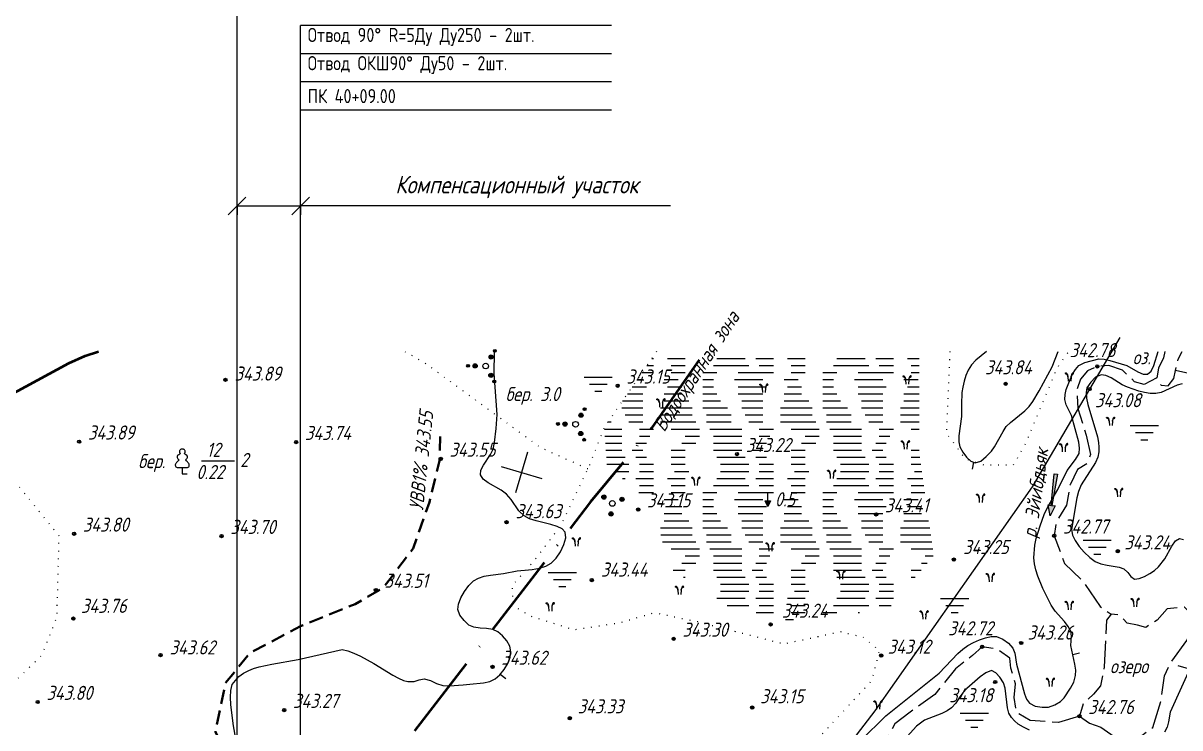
# Model space of a CAD drawing. Extents: x 27 to 1288, y -35 to 667.
# Drawn here: x 193 to 356.9, y 396.5 to 496.4 of the extents above; entities that cross this region are included whole.
import ezdxf
from ezdxf.enums import TextEntityAlignment as Align

# ---------------------------------------------------------------- set-up
doc = ezdxf.new("R2010")
doc.units = 0
doc.header["$PDMODE"] = 34
for name, pattern in [('ACAD_ISO10W100', [18, 12, -3, 0, -3]), ('IZ_HIDDEN', [3, 2, -1]), ('ИИDash_40_10', [5, 4, -1]), ('ИИDot', [1, 0, -1])]:
    doc.linetypes.add(name, pattern=pattern)
for name, color, linetype, lineweight in [('ИИ_БОЛОТО_025', 3, 'Continuous', 25), ('ИИ_ГЕОСЕТКА_025', 3, 'Continuous', 25), ('ИИ_ГИДРОГРАФИЯ_025', 3, 'Continuous', 25), ('ИИ_ГИДРОЛОГИЯ_025', 150, 'Continuous', 25), ('ИИ_ГРАНИЦА_025', 7, 'Continuous', 25), ('ИИ_КОНТУР_025', 7, 'ИИDot', 25), ('ИИ_ОТМЕТКА_025', 7, 'Continuous', 25), ('ИИ_РАЗМЕР_025', 7, 'Continuous', 25), ('ИИ_РЕЛЬЕФ_025', 34, 'Continuous', 25), ('ИИ_РЕЛЬЕФ_050', 34, 'Continuous', 50), ('ИИ_ТЕКСТ_025', 7, 'Continuous', 25), ('ИИ_УГОДЬЯ_025', 7, 'Continuous', 25)]:
    doc.layers.add(name, color=color, linetype=linetype, lineweight=lineweight)
doc.layers.add('ТХ-Л', color=140, linetype='Continuous')
doc.styles.add('VNIPISIMPLEXCUR', font='simplex.shx', dxfattribs={"width": 0.8, "oblique": 15})
doc.dimstyles.new('ИИ-1000-м-dm$0', dxfattribs={"dimtxt": 2.5, "dimasz": 2.5, "dimexe": 1.25, "dimexo": 0, "dimgap": 1, "dimtad": 1, "dimtoh": 1, "dimzin": 1, "dimdsep": 46, "dimtxsty": 'VNIPISIMPLEXCUR', "dimblk": 'OBLIQUE', "dimcen": 2.5, "dimaunit": 1, "dimazin": 0, "dimtfac": 1, "dimtmove": 1, "dimatfit": 2, "dimfxl": 1, "dimarcsym": 0})
doc.dimstyles.new('ИИ-1000-м-dm$2', dxfattribs={"dimtxt": 2.5, "dimasz": 2.5, "dimexe": 1.25, "dimexo": 0, "dimgap": 1, "dimtad": 2, "dimtoh": 1, "dimzin": 1, "dimdsep": 46, "dimtxsty": 'VNIPISIMPLEXCUR', "dimcen": 2.5, "dimaunit": 1, "dimazin": 0, "dimtfac": 1, "dimtmove": 1, "dimatfit": 2, "dimfxl": 1, "dimarcsym": 0})

# ---------------------------------------------------------------- blocks, each defined once
blk = doc.blocks.new('ИИ053951')
at = {"linetype": 'Continuous', "lineweight": 25}
h = blk.add_hatch(color=0, dxfattribs=at)
edge = h.paths.add_edge_path()
edge.add_arc((-1.4, 0.53), 0.3, 0, 360)
h = blk.add_hatch(color=0, dxfattribs=at)
edge = h.paths.add_edge_path()
edge.add_arc((1.16, 0.95), 0.3, 0, 360)
h = blk.add_hatch(color=0, dxfattribs=at)
edge = h.paths.add_edge_path()
edge.add_arc((0.24, -1.48), 0.3, 0, 360)
at = {"color": 0, "linetype": 'Continuous', "lineweight": 25}
for centre, radius in [((-1.4, 0.53), 0.3), ((0, 0), 0.4), ((1.16, 0.95), 0.3), ((0.24, -1.48), 0.3)]:
    blk.add_circle(centre, radius, dxfattribs=at)
blk = doc.blocks.new('ИИ053952')
at = {"linetype": 'Continuous', "lineweight": 25}
h = blk.add_hatch(color=0, dxfattribs=at)
edge = h.paths.add_edge_path()
edge.add_arc((-1.31, 2.13), 0.2, 0, 360)
h = blk.add_hatch(color=0, dxfattribs=at)
edge = h.paths.add_edge_path()
edge.add_arc((-0.79, 1.28), 0.3, 0, 360)
h = blk.add_hatch(color=0, dxfattribs=at)
edge = h.paths.add_edge_path()
edge.add_arc((1.5, 0.04), 0.3, 0, 360)
h = blk.add_hatch(color=0, dxfattribs=at)
edge = h.paths.add_edge_path()
edge.add_arc((2.5, 0.07), 0.2, 0, 360)
h = blk.add_hatch(color=0, dxfattribs=at)
edge = h.paths.add_edge_path()
edge.add_arc((-0.71, -1.32), 0.3, 0, 360)
h = blk.add_hatch(color=0, dxfattribs=at)
edge = h.paths.add_edge_path()
edge.add_arc((-1.19, -2.2), 0.2, 0, 360)
at = {"color": 0, "linetype": 'Continuous', "lineweight": 25}
for centre, radius in [((-1.31, 2.13), 0.2), ((-0.79, 1.28), 0.3), ((0, 0), 0.4), ((1.5, 0.04), 0.3), ((2.5, 0.07), 0.2), ((-0.71, -1.32), 0.3), ((-1.19, -2.2), 0.2)]:
    blk.add_circle(centre, radius, dxfattribs=at)
blk = doc.blocks.new('ИИ05403')
at = {"linetype": 'Continuous', "lineweight": 25}
for points in [[(-0.37, 1.1), (-0.43, 1.16), (-0.48, 1.18), (-0.52, 1.19), (-0.56, 1.17), (-0.58, 1.14), (-0.59, 1.09), (-0.57, 1.06), (-0.53, 1.04), (-0.48, 1.02), (-0.42, 1), (-0.36, 0.95), (-0.32, 0.9), (-0.28, 0.81), (-0.25, 0.71), (-0.23, 0.63), (-0.24, 0.69), (-0.25, 0.79), (-0.28, 0.88), (-0.3, 0.97), (-0.33, 1.04)], [(0.42, 1), (0.48, 1.02), (0.53, 1.04), (0.57, 1.06), (0.59, 1.09), (0.58, 1.14), (0.56, 1.17), (0.52, 1.19), (0.48, 1.18), (0.43, 1.16), (0.37, 1.1), (0.33, 1.04), (0.3, 0.97), (0.28, 0.88), (0.25, 0.79), (0.24, 0.69), (0.23, 0.63), (0.25, 0.71), (0.28, 0.81), (0.32, 0.9), (0.36, 0.95)]]:
    blk.add_hatch(color=0, dxfattribs=at).paths.add_polyline_path(points)
at = {"color": 0, "linetype": 'Continuous', "lineweight": 25}
for points in [[(-0.23, 0.63), (-0.25, 0.71), (-0.28, 0.81), (-0.32, 0.9), (-0.36, 0.95), (-0.42, 1), (-0.48, 1.02), (-0.53, 1.04), (-0.57, 1.06), (-0.59, 1.09), (-0.58, 1.14), (-0.56, 1.17), (-0.52, 1.19), (-0.48, 1.18), (-0.43, 1.16), (-0.37, 1.1), (-0.33, 1.04), (-0.3, 0.97), (-0.28, 0.88), (-0.25, 0.79), (-0.24, 0.69), (-0.23, 0.63), (-0.2, 0)], [(0.23, 0.63), (0.25, 0.71), (0.28, 0.81), (0.32, 0.9), (0.36, 0.95), (0.42, 1), (0.48, 1.02), (0.53, 1.04), (0.57, 1.06), (0.59, 1.09), (0.58, 1.14), (0.56, 1.17), (0.52, 1.19), (0.48, 1.18), (0.43, 1.16), (0.37, 1.1), (0.33, 1.04), (0.3, 0.97), (0.28, 0.88), (0.25, 0.79), (0.24, 0.69), (0.23, 0.63), (0.2, 0)]]:
    blk.add_lwpolyline(points, dxfattribs=at)
blk = doc.blocks.new('ИИ0523811')
at = {"linetype": 'Continuous', "lineweight": 25}
blk.add_hatch(color=0, dxfattribs=at).paths.add_polyline_path([(6, -0.25), (1.5, -0.0625), (1.5, -0.5), (0, 0), (1.5, 0.5), (1.5, 0.0625), (6, 0.25)])
at = {"color": 0, "linetype": 'Continuous', "lineweight": 25}
blk.add_lwpolyline([(6, -0.25), (1.5, -0.0625), (1.5, -0.5), (0, 0), (1.5, 0.5), (1.5, 0.0625), (6, 0.25)], close=True, dxfattribs=at)
blk = doc.blocks.new('ИИ05468')
at = {"color": 0, "linetype": 'Continuous', "lineweight": 25}
for points in [[(-2, 1), (2, 1)], [(-1.25, 0), (1.25, 0)], [(-0.5, -1), (0.5, -1)]]:
    blk.add_lwpolyline(points, dxfattribs=at)
blk = doc.blocks.new('PICKET')
at = {"color": 0, "linetype": 'Continuous', "lineweight": 25}
for p, q in [((-0.23, 0), (0.23, 0)), ((0, 0.23), (0, -0.23))]:
    blk.add_line(p, q, dxfattribs=at)
blk.add_circle((0, 0), 0.23, dxfattribs=at)
at = {"color": 0, "linetype": 'Continuous', "style": 'VNIPISIMPLEXCUR', "oblique": 15, "width": 0.8}
blk.add_attdef('OTMETKA', (1.25, 0.3), '', height=2, dxfattribs=at)
at = {"color": 8, "linetype": 'Continuous', "style": 'VNIPISIMPLEXCUR', "oblique": 15, "width": 0.8, "flags": 1}
blk.add_attdef('NOMER', (1.25, -2.7), '', height=2, dxfattribs=at)
blk = doc.blocks.new('ИИ05466')
at = {"linetype": 'Continuous', "lineweight": 25}
blk.add_hatch(color=0, dxfattribs=at).paths.add_polyline_path([(0, 0), (-0.4, 0.8), (0.4, 0.8)])
at = {"color": 0, "linetype": 'Continuous', "lineweight": 25}
for points in [[(0, 0), (0, 2)], [(0, 0), (-0.4, 0.8), (0.4, 0.8), (0, 0)]]:
    blk.add_lwpolyline(points, dxfattribs=at)
at = {"color": 0, "linetype": 'Continuous', "style": 'VNIPISIMPLEXCUR', "oblique": 15, "width": 0.8}
blk.add_attdef('DEPTH', (1, 0), '', height=2, dxfattribs=at)
blk = doc.blocks.new('ИИ053296')
at = {"color": 0, "linetype": 'Continuous', "lineweight": 25}
blk.add_lwpolyline([(0, 0), (1, 0)], dxfattribs=at)
blk = doc.blocks.new('*D39')
at = {"layer": 'Defpoints', "color": 0, "transparency": 16777216}
for p in [(400.91, 449.85), (399.59, 355.38), (299.11, 349.86), (438.72, 349.86), (391.42, 249.79)]:
    blk.add_point(p, dxfattribs=at)
at = {"layer": 'ИИ_РАЗМЕР_025', "color": 0, "lineweight": -2, "transparency": 16777216}
for p, q in [((408.37, 358.37), (415.63, 360.51)), ((400.87, 354.34), (408.37, 358.37))]:
    blk.add_line(p, q, dxfattribs=at)
blk.add_arc((396.17, 349.86), 6.49, 17.7181, 69.5662, dxfattribs=at)
at = {"layer": 'ИИ_РАЗМЕР_025', "color": 0, "transparency": 16777216}
for points in [[(398.37, 355.62), (398.5, 356.27), (396.47, 356.35)], [(402.68, 351.89), (402.02, 351.79), (402.66, 349.86)]]:
    blk.add_solid(points, dxfattribs=at)
at = {"layer": 'ИИ_РАЗМЕР_025', "color": 0, "transparency": 16777216, "insert": (411.76, 361.13), "char_height": 2, "attachment_point": 5, "rotation": 16.3732, "style": 'VNIPISIMPLEXCUR'}
blk.add_mtext("87°17'", dxfattribs=at)
blk = doc.blocks.new('ИИ05012')
at = {"color": 0, "linetype": 'Continuous', "flags": 128}
for points in [[(0, 3), (0, -3)], [(-3, 0), (3, 0)]]:
    blk.add_lwpolyline(points, dxfattribs=at)
blk = doc.blocks.new('ИИ053671А')
at = {"color": 0, "linetype": 'Continuous'}
blk.add_lwpolyline([(0, 0.88), (0.13, 0.88), (0.34, 0.88), (0.48, 0.88), (0.61, 0.89), (0.73, 0.91), (0.82, 0.94), (0.91, 1), (0.96, 1.07), (0.98, 1.15), (0.99, 1.23), (0.99, 1.29), (0.96, 1.38), (0.93, 1.45), (0.88, 1.52), (0.8, 1.61), (0.72, 1.69), (0.65, 1.77), (0.57, 1.84), (0.54, 1.89), (0.51, 1.93), (0.5, 1.97), (0.5, 1.99), (0.52, 2.02), (0.55, 2.05), (0.61, 2.12), (0.68, 2.2), (0.73, 2.29), (0.75, 2.37), (0.74, 2.44), (0.71, 2.52), (0.67, 2.58), (0.63, 2.62), (0.6, 2.65), (0.55, 2.68), (0.5, 2.71), (0.41, 2.76), (0.36, 2.79), (0.34, 2.81), (0.32, 2.83), (0.32, 2.85), (0.32, 2.87), (0.34, 2.89), (0.35, 2.93), (0.37, 2.97), (0.4, 3.03), (0.41, 3.1), (0.41, 3.19), (0.4, 3.25), (0.36, 3.32), (0.32, 3.38), (0.28, 3.41), (0.25, 3.44), (0.18, 3.48), (0.13, 3.49), (0.07, 3.5), (0, 3.5), (-0.07, 3.5), (-0.13, 3.49), (-0.18, 3.48), (-0.25, 3.44), (-0.28, 3.41), (-0.32, 3.38), (-0.36, 3.32), (-0.4, 3.25), (-0.41, 3.19), (-0.41, 3.1), (-0.4, 3.03), (-0.37, 2.97), (-0.35, 2.93), (-0.34, 2.89), (-0.32, 2.87), (-0.32, 2.85), (-0.32, 2.83), (-0.34, 2.81), (-0.36, 2.79), (-0.41, 2.76), (-0.5, 2.71), (-0.55, 2.68), (-0.6, 2.65), (-0.63, 2.62), (-0.67, 2.58), (-0.71, 2.52), (-0.74, 2.44), (-0.75, 2.37), (-0.73, 2.29), (-0.68, 2.2), (-0.61, 2.12), (-0.55, 2.05), (-0.52, 2.02), (-0.5, 1.99), (-0.5, 1.97), (-0.51, 1.93), (-0.54, 1.89), (-0.57, 1.84), (-0.65, 1.77), (-0.72, 1.69), (-0.8, 1.61), (-0.88, 1.52), (-0.93, 1.45), (-0.96, 1.38), (-0.99, 1.29), (-0.99, 1.23), (-0.98, 1.15), (-0.96, 1.07), (-0.91, 1), (-0.82, 0.94), (-0.73, 0.91), (-0.61, 0.89), (-0.48, 0.88), (-0.34, 0.88), (-0.13, 0.88)], close=True, dxfattribs=at)
blk.add_lwpolyline([(0, 0.88), (0, 0), (0.7, 0)], dxfattribs=at)
at = {"color": 0, "linetype": 'Continuous', "style": 'VNIPISIMPLEXCUR', "oblique": 15, "width": 0.8}
blk.add_attdef('RACE1', text='', height=2, dxfattribs=at).set_placement((-2, 2.25), align=Align.RIGHT)
blk.add_attdef('HEIGHT', (2, 2.25), '', height=2, dxfattribs=at)
blk.add_attdef('DISTANCE', text='', height=2, dxfattribs=at).set_placement((8.5, 1.75), align=Align.MIDDLE_LEFT)
blk.add_attdef('RACE2', text='', height=2, dxfattribs=at).set_placement((-2, 1.25), align=Align.TOP_RIGHT)
blk.add_attdef('THICKNESS', text='', height=2, dxfattribs=at).set_placement((2, 1.25), align=Align.TOP_LEFT)
blk = doc.blocks.new('_Oblique')
at = {"color": 0, "linetype": 'ByBlock', "lineweight": -2}
blk.add_line((-0.5, -0.5), (0.5, 0.5), dxfattribs=at)
blk = doc.blocks.new('*D49')
at = {"layer": 'Defpoints', "color": 0, "transparency": 16777216}
for p in [(223.31, 470.69), (232.31, 470.69), (232.31, 470.51)]:
    blk.add_point(p, dxfattribs=at)
at = {"layer": 'ТХ-Л', "color": 0, "lineweight": -2, "transparency": 16777216}
for p, q in [((223.31, 470.69), (223.31, 469.26)), ((232.31, 470.69), (232.31, 469.26)), ((223.31, 470.51), (232.31, 470.51)), ((284.75, 470.51), (232.31, 470.51))]:
    blk.add_line(p, q, dxfattribs=at)
at = {"layer": 'ТХ-Л', "color": 0, "lineweight": -2, "transparency": 16777216, "xscale": 2.5, "yscale": 2.5, "zscale": 2.5, "rotation": 180}
blk.add_blockref('_Oblique', (223.31, 470.51), dxfattribs=at)
at = {"layer": 'ТХ-Л', "color": 0, "lineweight": -2, "transparency": 16777216, "xscale": 2.5, "yscale": 2.5, "zscale": 2.5}
blk.add_blockref('_Oblique', (232.31, 470.51), dxfattribs=at)
at = {"layer": 'ТХ-Л', "color": 0, "transparency": 16777216, "insert": (262.96, 473.18), "char_height": 2.5, "attachment_point": 5, "style": 'VNIPISIMPLEXCUR'}
blk.add_mtext('Компенсационный участок', dxfattribs=at)

msp = doc.modelspace()

# ---------------------------------------------------------------- hatches: boundary and pattern name
at = {"layer": 'ИИ_БОЛОТО_025'}
h = msp.add_hatch(dxfattribs=at)
h.set_pattern_fill('ИИ_БОЛОТО', color=256, angle=-16.37319, style=0, pattern_type=2)
h.set_pattern_definition([(360, (-9875.186, -9650.137), (6e-15, 17), [5, -1.5, 2, -2.5, 2, -4]), (360, (-9874.686, -9649.137), (6e-15, 17), [4, -1.5, 2.5, -2, 2.5, -4.5]), (360, (-9874.186, -9648.137), (6e-15, 17), [4, -1.5, 2, -3, 2, -4.5]), (360, (-9874.186, -9647.137), (6e-15, 17), [4, -1.5, 2, -2.5, 2, -5]), (360, (-9874.686, -9646.137), (6e-15, 17), [4, -1.5, 1.5, -3.5, 2, -4.5]), (360, (-9875.186, -9645.137), (6e-15, 17), [4, -1.5, 1.5, -4, 2, -4]), (360, (-9875.186, -9644.137), (6e-15, 17), [4, -2, 1.5, -5, 2, -2.5]), (360, (-9875.186, -9643.137), (6e-15, 17), [4, -2.5, 1.5, -5, 2, -2]), (360, (-9875.686, -9642.137), (6e-15, 17), [4.5, -2.5, 2, -2.5, 4, -1.5]), (360, (-9876.186, -9641.137), (6e-15, 17), [3.5, -2.5, 2, -2.5, 5, -1.5]), (360, (-9876.186, -9640.137), (6e-15, 17), [3.5, -2, 2.5, -2.5, 4.5, -2]), (360, (-9876.686, -9639.137), (6e-15, 17), [3.5, -2, 3, -2.5, 4.5, -1.5]), (360, (-9876.686, -9638.137), (6e-15, 17), [2.5, -3, 3, -3, 3.5, -2]), (360, (-9876.686, -9637.137), (6e-15, 17), [2, -3, 3.5, -3, 2.5, -3]), (360, (-9876.686, -9636.137), (6e-15, 17), [1.5, -3.5, 4, -3, 2, -3]), (360, (-9876.686, -9635.137), (6e-15, 17), [1.5, -3, 4, -3, 2, -3.5]), (360, (-9876.686, -9634.137), (6e-15, 17), [2, -3, 5, -2.5, 2, -2.5])])
h.paths.add_polyline_path([(282.753, 449.855), (275.361, 439.13), (275.736, 433.802), (282.252, 428.112), (284.532, 419.262), (292.419, 413.955), (301.388, 411.792), (315.529, 413.301), (322.037, 420.985), (319.984, 435.432), (319.986, 449.853)])

# ---------------------------------------------------------------- linework, layer by layer
msp.add_lwpolyline([(348.402, 451.86), (335.987, 430.689), (313.714, 398.932), (294.362, 373.746), (288.52, 347.464), (283.408, 311.692), (288.631, 292.567), (311.409, 267.494)])
at = {"layer": 'ИИ_ГИДРОГРАФИЯ_025', "linetype": 'ИИDash_40_10', "flags": 128}
for points in [[(354.82, 449.85), (354.591, 448.986), (353.896, 447.521), (353.669, 446.107), (354.258, 445.099), (355.276, 445.017), (356.057, 446.024), (356.313, 447.164), (356.68, 448.798), (357.237, 449.85)], [(373.706, 449.849), (373.356, 448.857), (372.028, 444.249), (370.902, 442.961), (369.142, 443.361), (367.025, 443.712), (364.688, 444.896), (359.706, 446.426), (356.313, 447.164)], [(353.669, 446.107), (351.877, 445.182), (350.504, 445.586), (348.788, 447.235), (346.887, 447.884), (345.229, 447.753), (343.837, 447.106), (342.841, 445.945), (342.324, 444.37), (342.489, 441.775), (343.64, 437.996), (344.267, 435.279), (343.732, 433.953), (342.438, 433.113), (341.364, 430.949), (340.84, 428.076), (339.371, 425.653), (339.131, 423.746), (340.597, 419.821), (343.068, 417.437), (345.633, 413.726), (347.18, 412.639)], [(342.705, 398.161), (339.723, 397.254), (335.719, 397.551), (333.771, 398.672), (333.468, 400.818), (333.648, 402.739), (332.959, 404.971), (332.819, 406.364), (331.106, 407.635), (328.91, 408.006), (327.555, 406.758), (325.111, 404.893), (322.193, 401.222), (318.688, 398.729), (316.538, 397.079), (314.535, 393.293), (313.57, 392.523), (311.226, 392.052), (310.124, 390.673), (309.608, 387.731), (308.272, 386.221), (306.417, 385.837), (303.194, 384.885), (301.252, 382.043), (296.958, 376.463), (295.67, 373.626), (294.583, 371.6), (291.681, 369.842), (290.002, 367.223), (288.396, 363.706), (288.179, 360.8), (289.21, 357.952), (290.623, 355.53), (290.288, 352.146), (288.799, 349.863), (285.452, 344.732), (284.534, 343.013), (284.442, 340.534), (285.145, 338.974), (284.677, 337.129), (283.332, 335.99), (283.227, 333.851), (284.865, 331.649), (287.13, 327.934), (288.735, 325.383), (289.548, 324.09), (290.284, 321.762), (289.457, 318.833), (287.925, 317.145), (286.703, 315.388), (287.224, 312.497), (287.657, 309.589), (287.294, 305.949), (287.536, 300.976), (288.577, 299.002), (288.119, 297.02), (287.888, 293.265), (288.932, 290.883), (294.097, 286.122), (294.974, 283.865), (294.513, 281.304), (295.415, 279.711), (297.051, 278.059), (299.596, 277.394), (300.942, 276.767), (302.014, 274.804), (302.868, 273.112), (306.805, 271.154), (308.896, 269.691), (309.888, 267.454), (312.005, 265.82), (316.514, 264.193)]]:
    msp.add_lwpolyline(points, dxfattribs=at)
msp.add_lwpolyline([(344.12, 397.19), (345.719, 396.594), (348.182, 394.883), (350.905, 394.946), (353.097, 396.577), (354.224, 400.236), (354.761, 403.904), (355.55, 405.64), (357.933, 408.887), (358.735, 410.978), (358.618, 412.626), (357.59, 413.604), (355.151, 413.403), (353.73, 411.784), (352.095, 410.752), (350.909, 411.063), (349.482, 411.331), (348.359, 412.53), (347.18, 412.639), (346.538, 411.784), (346.423, 409.603), (346.202, 405.154), (345.682, 402.487), (344.692, 401.28), (343.232, 399.954), (342.705, 398.161)], close=True, dxfattribs=at)
at = {"layer": 'ИИ_ГИДРОЛОГИЯ_025', "linetype": 'IZ_HIDDEN', "lineweight": 40, "flags": 128}
msp.add_lwpolyline([(252.084, 437.807), (251.996, 434.35), (250.577, 428.5), (248.272, 421.941), (244.016, 416.357), (240.026, 414.053), (232.29, 410.922), (225.109, 407.111), (221.651, 402.856), (220.232, 395.943), (223.513, 388.763), (230.606, 381.229), (234.152, 377.773), (234.594, 367.179), (232.644, 362.482), (231.314, 360.443), (225.462, 359.823), (218.192, 359.468), (213.404, 358.405), (205.602, 350.516), (205.513, 348.655), (222.907, 332.994), (231.33, 319.256), (238.068, 303.568), (246.943, 283.95), (260.242, 268.173), (259.271, 256.711), (258.558, 249.648)], dxfattribs=at)
at = {"layer": 'ИИ_ГРАНИЦА_025', "color": 150, "linetype": 'ACAD_ISO10W100', "lineweight": 50, "flags": 128}
msp.add_lwpolyline([(288.821, 448.666), (282.063, 439.015), (273.403, 428.533), (247.959, 395.418), (239.294, 356.439), (232.445, 308.511), (243.558, 267.824), (247.736, 255.595)], dxfattribs=at)
at = {"layer": 'ИИ_КОНТУР_025', "flags": 128}
for points in [[(161.954, 449.864), (189.84, 433.883), (198.043, 423.731), (197.725, 412.204), (195.627, 406.784), (191.943, 403.222), (184.456, 401.251), (172.439, 399.342), (171.355, 399.5)], [(273.023, 433.206), (266.309, 436.235), (249.762, 448.347), (247.023, 449.858)], [(282.753, 449.855), (275.361, 439.13), (273.023, 433.206), (269.208, 425.216), (265.443, 420.249), (262.296, 416.671), (262.4, 413.813), (265.096, 412.288), (271.049, 410.434), (277.409, 411.393), (282.447, 412.845), (288.57, 411.569), (300.792, 408.419), (308.854, 410.151), (312.058, 409.35), (314.335, 407.479), (313.234, 403.17), (303.338, 392.504), (291.827, 386.929), (285.082, 380.814), (274.242, 368.996), (271.628, 365.057), (270.62, 359.876), (270.05, 349.863), (276.195, 343.152), (279.334, 338.555), (283.332, 335.99)], [(324.343, 449.852), (323.811, 438.3), (326.517, 434.655), (329.202, 433.778), (333.359, 433.777), (335.204, 437.051), (339.542, 447.528), (341.156, 449.851)]]:
    msp.add_lwpolyline(points, dxfattribs=at)
at = {"layer": 'ИИ_РЕЛЬЕФ_025'}
for points, elevation in [([(223.131, 394.966), (222.805, 396.792), (222.433, 399.79), (222.363, 400.843), (222.408, 401.815), (222.625, 402.634), (223.081, 403.228), (223.566, 403.789), (224.204, 404.25), (224.973, 404.661), (225.648, 404.937), (226.429, 405.167), (228.212, 405.532), (231.974, 406.176), (238.192, 407.606), (239.002, 407.433), (239.872, 407.118), (240.785, 406.69), (242.668, 405.627), (245.367, 403.988), (246.162, 403.556), (246.876, 403.235), (247.49, 403.056), (248.4, 403.089), (249.119, 403.298), (249.843, 403.447), (250.706, 403.209), (251.58, 402.817), (252.474, 402.533), (253.413, 402.479), (255.333, 402.592), (256.281, 402.715), (258.234, 402.886), (259.127, 403.082), (259.892, 403.452), (260.553, 404.039), (261.166, 404.801), (261.67, 405.653), (262.01, 406.508), (262.125, 407.282), (261.955, 408.07), (261.535, 408.85), (260.935, 409.539), (260.285, 410.124), (259.563, 410.431), (258.68, 410.574), (257.747, 410.659), (256.874, 410.789), (256.169, 411.069), (255.503, 411.748), (254.888, 412.462), (254.601, 413.287), (254.698, 414.057), (255.024, 414.946), (255.524, 415.854), (256.142, 416.684), (256.824, 417.337), (257.515, 417.729), (258.326, 417.989), (259.216, 418.16), (261.075, 418.413), (262.985, 418.749), (265.131, 418.973), (266.151, 419.138), (267.064, 419.41), (267.818, 419.841), (268.514, 420.564), (269.153, 421.484), (269.635, 422.491), (269.88, 423.452), (269.802, 424.239), (269.397, 424.705), (268.682, 425.059), (267.757, 425.341), (265.686, 425.849), (264.742, 426.156), (263.995, 426.55), (263.261, 427.252), (262.15, 428.858), (261.51, 429.616), (260.741, 430.189), (258.911, 431.226), (258.18, 431.772), (257.793, 432.392), (257.847, 433.044), (258.208, 433.742), (259.24, 435.246), (259.604, 436.04), (259.811, 436.959), (260.007, 438.929), (260.155, 440.929), (259.754, 446.765), (259.794, 449.815), (259.798, 449.857)], 343.5), ([(311.701, 394.728), (315.254, 398.209), (322.823, 404.262), (325.476, 407.06), (326.163, 407.668), (326.876, 408.167), (327.678, 408.605), (328.53, 408.99), (329.387, 409.282), (330.204, 409.443), (330.939, 409.435), (331.836, 409.073), (332.655, 408.503), (333.261, 407.802), (333.548, 407.099), (333.799, 405.531), (334.889, 401.32), (335.185, 400.562), (335.6, 400.004), (336.424, 399.586), (337.395, 399.419), (338.295, 399.442), (339.201, 399.786), (340.009, 400.232), (340.535, 400.758), (341.444, 402.139), (341.889, 402.983), (342.161, 403.917), (342.176, 404.689), (342.055, 405.531), (341.464, 408.181), (341.589, 409.525), (341.48, 410.236), (341.123, 410.898), (340.565, 411.578), (339.243, 413.069), (338.676, 413.916), (337.498, 416.259), (336.801, 418.006), (336.532, 418.89), (336.339, 419.761), (336.24, 420.605), (336.383, 422.426), (336.56, 423.349), (337.109, 425.136), (337.712, 426.75), (338.057, 427.543), (338.843, 428.952), (339.652, 430.322), (340.97, 432.973), (342.122, 434.565), (342.659, 435.385), (342.705, 436.145), (342.588, 437.008), (341.582, 440.803), (340.839, 442.314), (340.631, 443.07), (340.656, 443.78), (340.827, 444.491), (341.362, 445.906), (341.704, 446.638), (342.121, 447.32), (342.626, 447.867), (343.467, 448.306), (345.436, 448.816), (346.188, 448.769), (346.982, 448.598), (348.624, 448.093), (349.436, 447.868), (350.979, 447.001), (351.717, 446.663), (352.344, 446.646), (352.853, 447.096), (353.252, 447.891), (353.873, 449.85)], 343), ([(329.546, 449.852), (328, 448.647), (327.396, 447.977), (326.944, 447.235), (326.605, 446.465), (326.351, 445.662), (326.15, 444.821), (326.032, 444.03), (325.976, 442.346), (325.962, 440.639), (325.615, 437.927), (325.596, 437.08), (325.744, 436.334), (326.171, 435.605), (326.688, 434.869), (327.319, 434.325), (327.934, 434.082), (328.701, 434.321), (329.491, 434.972), (330.228, 435.747), (330.677, 436.348), (331.898, 438.51), (332.334, 439.211), (332.929, 439.814), (334.964, 441.455), (335.577, 442.062), (336.102, 442.765), (337.008, 444.304), (338.849, 447.67), (339.691, 449.851)], 343.5), ([(357.28, 445.302), (356.56, 445.089), (354.302, 444.051), (353.533, 443.888), (352.74, 443.904), (351.93, 444.038), (351.115, 444.254), (349.52, 444.787), (348.736, 445.153), (347.176, 446.114), (346.451, 446.457), (345.795, 446.541), (344.958, 446.214), (344.302, 445.493), (343.727, 444.707), (343.636, 444.039), (343.712, 443.237), (343.909, 442.338), (345.234, 437.749), (345.41, 436.964), (345.468, 436.312), (345.459, 435.621), (345.312, 434.876), (344.976, 434.14), (342.93, 430.978), (342.587, 430.007), (342.344, 429.11), (341.593, 424.612), (341.7, 423.834), (342.073, 423.071), (342.651, 422.235), (343.367, 421.404), (344.154, 420.657), (344.946, 420.071), (345.749, 419.778), (346.61, 419.554), (348.324, 419.274), (349.007, 419.031), (349.567, 418.519), (350, 417.944), (350.514, 417.61), (351.169, 417.664), (351.928, 417.955), (352.683, 418.371), (353.328, 418.803), (353.881, 419.319), (354.794, 420.487), (355.793, 422.249), (356.312, 423.006), (356.897, 423.347), (357.429, 423.194)], 343), ([(360.391, 409.386), (355.557, 398.736), (355.344, 397.348), (355.112, 396.617), (354.759, 395.888)], 343), ([(335.625, 396.174), (334.756, 396.583), (334.03, 397.033), (333.48, 397.487), (333.049, 397.984), (332.691, 398.609), (332.479, 399.35), (332.168, 402.145), (331.927, 402.896), (331.434, 403.68), (330.833, 404.322), (330.217, 404.632), (329.425, 404.317), (328.621, 403.72), (326.728, 402.065), (326.165, 401.495), (325.64, 400.757), (325.18, 400.001), (324.574, 399.323), (323.941, 398.91), (323.193, 398.558), (320.754, 397.608), (319.619, 396.741), (314.87, 391.504)], 343)]:
    msp.add_lwpolyline(points, dxfattribs=dict(at, elevation=elevation))
at = {"layer": 'ИИ_РЕЛЬЕФ_050', "elevation": 344}
msp.add_lwpolyline([(190.567, 443.405), (199.443, 448.225), (201.759, 449.254), (203.683, 449.861)], dxfattribs=at)
at = {"layer": 'ИИ_УГОДЬЯ_025'}
msp.add_lwpolyline([(218.275, 434.384), (222.937, 434.384)], dxfattribs=at)
at = {"layer": 'ТХ-Л'}
for p, q in [((223.314, 358.863, 342.96), (223.314, 517.987, 342.96)), ((276.362, 496.072, 342.96), (232.314, 496.072, 342.96)), ((276.362, 496.072, 342.96), (232.314, 496.072, 342.96)), ((232.314, 358.863, 342.96), (232.314, 496.072, 342.96)), ((276.362, 492.072, 342.96), (232.314, 492.072, 342.96)), ((276.362, 488.072, 342.96), (232.314, 488.072, 342.96)), ((276.362, 484.072, 342.96), (232.314, 484.072, 342.96))]:
    msp.add_line(p, q, dxfattribs=at)

# ---------------------------------------------------------------- block references
at = {"layer": 'ИИ_БОЛОТО_025', "rotation": 359.9998644233977}
for p in [(274.49, 445.218), (351.91, 438.357), (345.216, 422.122), (269.411, 417.538), (325.021, 413.863), (327.79, 397.608)]:
    msp.add_blockref('ИИ05468', p, dxfattribs=at)
at = {"layer": 'ИИ_БОЛОТО_025', "color": 7, "rotation": 359.9998644233977}
msp.add_blockref('ИИ05466', (298.532, 427.906), dxfattribs=at).add_auto_attribs({'DEPTH': '0.5'})
at = {"layer": 'ИИ_ГЕОСЕТКА_025', "rotation": 343.6268088678422}
for p in [(263.6, 432.711), (359.544, 404.522)]:
    msp.add_blockref('ИИ05012', p, dxfattribs=at)
at = {"layer": 'ИИ_ГИДРОГРАФИЯ_025', "color": 7, "rotation": 82.13930886784217}
msp.add_blockref('ИИ0523811', (338.533, 426.549), dxfattribs=at)
at = {"layer": 'ИИ_ОТМЕТКА_025'}
ref = msp.add_blockref('PICKET', (345.229, 447.753, 342.78), dxfattribs=dict(at, rotation=359.9998644233977))
ref.add_attrib('OTMETKA', '342.78', (341.323, 449.055, 342.78), dxfattribs={"layer": '0', "color": 0, "linetype": 'Continuous', "height": 2, "rotation": 359.99986, "style": 'VNIPISIMPLEXCUR', "oblique": 15, "width": 0.8})
ref = msp.add_blockref('PICKET', (221.652, 445.849, 343.89), dxfattribs=dict(at, rotation=359.9998644233977))
ref.add_attrib('OTMETKA', '343.89', (222.959, 445.734, 343.89), dxfattribs={"layer": '0', "color": 0, "linetype": 'Continuous', "height": 2, "rotation": 359.99986, "style": 'VNIPISIMPLEXCUR', "oblique": 15, "width": 0.8})
ref = msp.add_blockref('PICKET', (332.247, 445.28, 343.84), dxfattribs=dict(at, rotation=359.9998644233977))
ref.add_attrib('OTMETKA', '343.84', (329.326, 446.627, 343.84), dxfattribs={"layer": '0', "color": 0, "linetype": 'Continuous', "height": 2, "rotation": 359.99986, "style": 'VNIPISIMPLEXCUR', "oblique": 15, "width": 0.8})
at = {"layer": 'ИИ_ОТМЕТКА_025', "rotation": 359.9998644233977}
for p, values in [((277.251, 445.012, 343.15), {'OTMETKA': '343.15'}), ((200.918, 437.077, 343.89), {'OTMETKA': '343.89'}), ((231.678, 437.014, 343.74), {'OTMETKA': '343.74'}), ((252.17, 434.641, 343.55), {'OTMETKA': '343.55'}), ((294.162, 435.311, 343.22), {'OTMETKA': '343.22'}), ((280.161, 427.46, 343.15), {'OTMETKA': '343.15'}), ((313.87, 426.759, 343.41), {'OTMETKA': '343.41'}), ((200.199, 424.021, 343.8), {'OTMETKA': '343.80'}), ((221.114, 423.692, 343.7), {'OTMETKA': '343.70'}), ((339.131, 423.746, 342.77), {'OTMETKA': '342.77'}), ((242.957, 416.055, 343.51), {'OTMETKA': '343.51'}), ((285.187, 409.129, 343.3), {'OTMETKA': '343.30'}), ((259.513, 405.145, 343.62), {'OTMETKA': '343.62'}), ((195.045, 400.166, 343.8), {'OTMETKA': '343.80'}), ((229.992, 399.029, 343.27), {'OTMETKA': '343.27'}), ((342.705, 398.161, 342.76), {'OTMETKA': '342.76'})]:
    msp.add_blockref('PICKET', p, dxfattribs=at).add_auto_attribs(values)
at = {"layer": 'ИИ_ОТМЕТКА_025'}
ref = msp.add_blockref('PICKET', (344.147, 444.541, 343.08), dxfattribs=dict(at, rotation=359.9998644233977))
ref.add_attrib('OTMETKA', '343.08', (344.908, 441.959, 343.08), dxfattribs={"layer": '0', "color": 0, "linetype": 'Continuous', "height": 2, "rotation": 359.99986, "style": 'VNIPISIMPLEXCUR', "oblique": 15, "width": 0.8})
ref = msp.add_blockref('PICKET', (261.498, 425.659, 343.63), dxfattribs=dict(at, rotation=359.9998644233977))
ref.add_attrib('OTMETKA', '343.63', (262.777, 426.224, 343.63), dxfattribs={"layer": '0', "color": 0, "linetype": 'Continuous', "height": 2, "rotation": 359.99986, "style": 'VNIPISIMPLEXCUR', "oblique": 15, "width": 0.8})
ref = msp.add_blockref('PICKET', (324.894, 420.362, 343.25), dxfattribs=dict(at, rotation=359.9998644233977))
ref.add_attrib('OTMETKA', '343.25', (326.223, 421.148, 343.25), dxfattribs={"layer": '0', "color": 0, "linetype": 'Continuous', "height": 2, "rotation": 359.99986, "style": 'VNIPISIMPLEXCUR', "oblique": 15, "width": 0.8})
ref = msp.add_blockref('PICKET', (348.126, 421.541, 343.24), dxfattribs=dict(at, rotation=359.9998644233977))
ref.add_attrib('OTMETKA', '343.24', (349.069, 421.799, 343.24), dxfattribs={"layer": '0', "color": 0, "linetype": 'Continuous', "height": 2, "rotation": 359.99986, "style": 'VNIPISIMPLEXCUR', "oblique": 15, "width": 0.8})
ref = msp.add_blockref('PICKET', (273.575, 417.461, 343.44), dxfattribs=dict(at, rotation=359.9998644233977))
ref.add_attrib('OTMETKA', '343.44', (274.875, 417.943, 343.44), dxfattribs={"layer": '0', "color": 0, "linetype": 'Continuous', "height": 2, "rotation": 359.99986, "style": 'VNIPISIMPLEXCUR', "oblique": 15, "width": 0.8})
ref = msp.add_blockref('PICKET', (200.097, 412.002, 343.76), dxfattribs=dict(at, rotation=359.9998644233977))
ref.add_attrib('OTMETKA', '343.76', (201.179, 412.804, 343.76), dxfattribs={"layer": '0', "color": 0, "linetype": 'Continuous', "height": 2, "rotation": 359.99986, "style": 'VNIPISIMPLEXCUR', "oblique": 15, "width": 0.8})
ref = msp.add_blockref('PICKET', (298.929, 411.168, 343.24), dxfattribs=dict(at, rotation=359.9998644233977))
ref.add_attrib('OTMETKA', '343.24', (300.521, 412.116, 343.24), dxfattribs={"layer": '0', "color": 0, "linetype": 'Continuous', "height": 2, "rotation": 359.99986, "style": 'VNIPISIMPLEXCUR', "oblique": 15, "width": 0.8})
ref = msp.add_blockref('PICKET', (328.91, 408.006, 342.72), dxfattribs=dict(at, rotation=359.9998644233977))
ref.add_attrib('OTMETKA', '342.72', (324.092, 409.624, 342.72), dxfattribs={"layer": '0', "color": 0, "linetype": 'Continuous', "height": 2, "rotation": 359.99986, "style": 'VNIPISIMPLEXCUR', "oblique": 15, "width": 0.8})
ref = msp.add_blockref('PICKET', (334.454, 408.543, 343.26), dxfattribs=dict(at, rotation=359.9998644233977))
ref.add_attrib('OTMETKA', '343.26', (335.356, 409.026, 343.26), dxfattribs={"layer": '0', "color": 0, "linetype": 'Continuous', "height": 2, "rotation": 359.99986, "style": 'VNIPISIMPLEXCUR', "oblique": 15, "width": 0.8})
ref = msp.add_blockref('PICKET', (212.459, 406.827, 343.62), dxfattribs=dict(at, rotation=359.9998644233977))
ref.add_attrib('OTMETKA', '343.62', (213.75, 406.91, 343.62), dxfattribs={"layer": '0', "color": 0, "linetype": 'Continuous', "height": 2, "rotation": 359.99986, "style": 'VNIPISIMPLEXCUR', "oblique": 15, "width": 0.8})
ref = msp.add_blockref('PICKET', (314.612, 406.758, 343.12), dxfattribs=dict(at, rotation=359.9998644233977))
ref.add_attrib('OTMETKA', '343.12', (315.53, 407.013, 343.12), dxfattribs={"layer": '0', "color": 0, "linetype": 'Continuous', "height": 2, "rotation": 359.99986, "style": 'VNIPISIMPLEXCUR', "oblique": 15, "width": 0.8})
ref = msp.add_blockref('PICKET', (296.322, 399.385, 343.15), dxfattribs=dict(at, rotation=359.9998644233977))
ref.add_attrib('OTMETKA', '343.15', (297.449, 399.99, 343.15), dxfattribs={"layer": '0', "color": 0, "linetype": 'Continuous', "height": 2, "rotation": 359.99986, "style": 'VNIPISIMPLEXCUR', "oblique": 15, "width": 0.8})
ref = msp.add_blockref('PICKET', (330.769, 403.002, 343.18), dxfattribs=dict(at, rotation=359.9998644233977))
ref.add_attrib('OTMETKA', '343.18', (324.246, 400.135, 343.18), dxfattribs={"layer": '0', "color": 0, "linetype": 'Continuous', "height": 2, "rotation": 359.99986, "style": 'VNIPISIMPLEXCUR', "oblique": 15, "width": 0.8})
ref = msp.add_blockref('PICKET', (270.458, 397.875, 343.33), dxfattribs=dict(at, rotation=359.9998644233977))
ref.add_attrib('OTMETKA', '343.33', (271.587, 398.561, 343.33), dxfattribs={"layer": '0', "color": 0, "linetype": 'Continuous', "height": 2, "rotation": 359.99986, "style": 'VNIPISIMPLEXCUR', "oblique": 15, "width": 0.8})
at = {"layer": 'ИИ_РЕЛЬЕФ_025'}
for p, rotation in [((327.696, 434.176, 343.5), 257.6009071873602), ((341.744, 406.927, 343), 12.58338401999996), ((260.612, 404.112, 343.5), 322.15615868)]:
    msp.add_blockref('ИИ053296', p, dxfattribs=dict(at, rotation=rotation))
at = {"layer": 'ИИ_УГОДЬЯ_025'}
for name, p, rotation in [('ИИ053952', (258.544, 447.801), 177.4613425601088), ('ИИ05403', (318.278, 445.225), 359.9998644233977), ('ИИ05403', (341.288, 445.646), 359.9998644233977), ('ИИ05403', (297.975, 444.058), 359.9998644233977), ('ИИ05403', (283.384, 441.968), 359.9998644233977), ('ИИ053952', (271.281, 439.546), 177.4613425601088), ('ИИ05403', (347.135, 439.35), 359.9998644233977), ('ИИ05403', (318.046, 436.008), 359.9998644233977), ('ИИ05403', (340.468, 435.617), 359.9998644233977), ('ИИ05403', (307.588, 431.846), 359.9998644233977), ('ИИ05403', (288.339, 430.844), 359.9998644233977), ('ИИ053951', (276.483, 428.324), 343.6268088678422), ('ИИ05403', (328.708, 428.463), 359.9998644233977), ('ИИ05403', (348.276, 429.263), 359.9998644233977), ('ИИ05403', (271.413, 422.258), 359.9998644233977), ('ИИ05403', (298.876, 421.556), 359.9998644233977), ('ИИ05403', (308.907, 417.602), 359.9998644233977), ('ИИ05403', (330.08, 417.215), 359.9998644233977), ('ИИ05403', (286.021, 415.399), 359.9998644233977), ('ИИ05403', (350.599, 413.679), 359.9998644233977), ('ИИ05403', (267.694, 413.064), 359.9998644233977), ('ИИ05403', (341.276, 413.258), 359.9998644233977), ('ИИ05403', (320.697, 411.897), 359.9998644233977), ('ИИ05403', (338.587, 402.354), 359.9998644233977), ('ИИ05403', (314.157, 399.142), 359.9998644233977)]:
    msp.add_blockref(name, p, dxfattribs=dict(at, rotation=rotation))
ref = msp.add_blockref('ИИ053671А', (215.541, 432.525), dxfattribs=dict(at, zscale=0.5, rotation=0.0001422011754987436))
ref.add_attrib('RACE1', 'бер.', dxfattribs={"layer": '0', "color": 0, "linetype": 'Continuous', "height": 2, "rotation": 0.00014, "style": 'VNIPISIMPLEXCUR', "oblique": 15, "width": 0.8}).set_placement((213.126, 433.323), align=Align.RIGHT)
ref.add_attrib('HEIGHT', '12', (218.981, 434.928), dxfattribs={"layer": '0', "color": 0, "linetype": 'Continuous', "height": 2, "rotation": 0.00014, "style": 'VNIPISIMPLEXCUR', "oblique": 15, "width": 0.8})
ref.add_attrib('THICKNESS', '0.22', dxfattribs={"layer": '0', "color": 0, "linetype": 'Continuous', "height": 2, "rotation": 0.00014, "style": 'VNIPISIMPLEXCUR', "oblique": 15, "width": 0.8}).set_placement((217.541, 433.775), align=Align.TOP_LEFT)
ref.add_attrib('DISTANCE', '2', dxfattribs={"layer": '0', "color": 0, "linetype": 'Continuous', "height": 2, "rotation": 0.00014, "style": 'VNIPISIMPLEXCUR', "oblique": 15, "width": 0.8}).set_placement((223.755, 434.486), align=Align.MIDDLE_LEFT)

# ---------------------------------------------------------------- texts
at = {"layer": 'ИИ_ГИДРОГРАФИЯ_025', "color": 7, "style": 'VNIPISIMPLEXCUR', "oblique": 15, "width": 0.8}
msp.add_text('р. Эйибдьяк', height=2, rotation=82.13921, dxfattribs=at).set_placement((336.56, 423.349, 343))
at = {"layer": 'ИИ_ГИДРОЛОГИЯ_025', "style": 'VNIPISIMPLEXCUR', "oblique": 15, "width": 0.8}
for s, rotation, p in [('Водоохранная зона', 56.68362, (283.848, 438.346)), ('УВВ1%%% 343.55', 83.9923, (249.666, 427.285, 10.5))]:
    msp.add_text(s, height=2, rotation=rotation, dxfattribs=at).set_placement(p)
at = {"layer": 'ИИ_ТЕКСТ_025', "style": 'VNIPISIMPLEXCUR', "oblique": 15, "width": 0.8}
for s, rotation, p in [('оз.', 359.99986, (350.246, 448.048)), ('бер. 3.0', 359.99764, (261.353, 442.835)), ('озеро', 359.99986, (347.03, 404.246))]:
    msp.add_text(s, height=2, rotation=rotation, dxfattribs=at).set_placement(p)
at = {"layer": 'ТХ-Л', "char_height": 2, "attachment_point": 1}
for s, insert, width in [('{\\Fsimplex|c204;\\W0.8;Отвод 90° R=5Ду Ду250 - 2шт.}', (233.314, 495.739, 342.96), 44.26667), ('\\Fsimplex.shx;\\W0.8000000000;\\T1.0000000000;\\o\\lОтвод ОКШ90° Ду50 - 2шт.', (233.314, 491.739, 342.96), 38.70476), ('{\\Fsimplex|c204;\\W0.8;ПК 40+09.00}', (233.314, 487.072, 342.96), 17.37143)]:
    msp.add_mtext(s, dxfattribs=dict(at, insert=insert, width=width))

# ---------------------------------------------------------------- dimensions: what is measured, and where the dimension line sits
at = {"layer": 'ИИ_РАЗМЕР_025'}
dim = msp.add_angular_dim_2l(base=(399.589, 355.38), line1=((299.105, 349.863), (438.723, 349.861)), line2=((391.42, 249.785), (400.908, 449.847)), dimstyle='ИИ-1000-м-dm$2', override={"dimscale": 1, "dimtxt": 2, "dimasz": 2, "dimgap": 0.5, "dimlfac": 1}, dxfattribs=at)
dim.commit()
dim.dimension.update_dxf_attribs({"geometry": '*D39', "text_midpoint": (411.76, 361.132), "dimtype": 162})
at = {"layer": 'ТХ-Л'}
dim = msp.add_linear_dim(base=(232.314, 470.515, 342.96), p1=(223.314, 470.693, 342.96), p2=(232.314, 470.693, 342.96), text='Компенсационный участок', dimstyle='ИИ-1000-м-dm$0', dxfattribs=at)
dim.commit()
dim.dimension.update_dxf_attribs({"geometry": '*D49', "text_midpoint": (262.956, 470.515, 342.96), "dimtype": 160})

doc.saveas('drawing.dxf')
